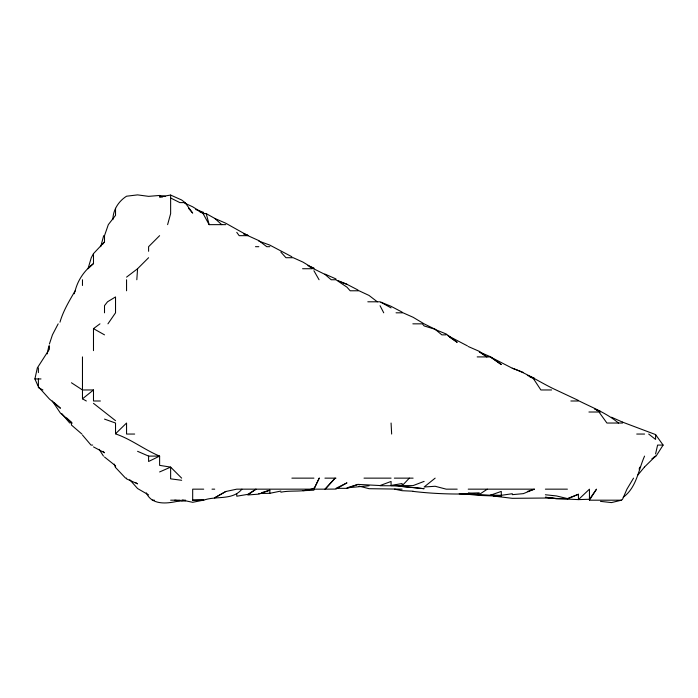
<?xml version="1.0" encoding="UTF-8"?>
<svg xmlns="http://www.w3.org/2000/svg" width="698" height="698" viewBox="0 0 698 698"><rect width="100%" height="100%" fill="white"/><g stroke="black" fill="none" stroke-linecap="round" stroke-linejoin="round"><path stroke-width="1.05" d="M192.683 500.187L203.703 500.004L192.683 500.187L192.683 489.158L203.703 489.158M136.817 279.75L137.576 268.73L148.595 257.71M112.893 219.634C112.963 210.011 118.52 201.286 126.556 196.208L137.576 194.882L148.595 196.356L159.615 195.457L165.627 196.47M47.194 353.895L48.877 345.885M37.945 385.811L34.9 378.944L37.334 367.925L49.401 349.166L49.401 345.885M655.588 453.918L657.595 445.08L663.1 445.08L656.085 456.099L651.915 458.734M644.568 456.099C638.216 470.33 636.75 487.256 623.209 497.299M100.713 246.691L103.697 235.662M167.616 224.643L170.635 213.623L170.635 195.065L159.615 196.897L159.615 195.457M59.967 322.188C63.204 310.898 69.329 300.838 75.175 290.778C77.932 279.767 84.563 270.44 93.488 263.565L93.488 253.627L104.508 241.874L104.508 235.662L108.321 224.643L115.528 215.368L115.528 208.309M49.401 344.009L52.437 334.857L58.17 323.837M74.154 293.779L75.175 290.778M639.08 469.126L639.926 467.119M313.917 489.158L319.239 478.139L313.917 489.158L325.259 489.158L335.145 478.139L324.936 489.158L335.965 489.071L346.985 482.841L336.881 487.867M93.488 253.627L91.272 257.71L88.027 268.73L93.488 263.565M633.54 478.139L626.935 489.158L622.52 499.332L621.447 500.187L611.5 502.586L600.481 501.373M621.447 500.187L589.452 500.187L596.52 489.158L589.452 499.262L578.433 499.611L545.374 498.032L512.306 498.328L493.268 496.016M107.946 323.837L115.528 312.817L115.528 296.938L107.527 301.798L104.508 305.645L104.508 312.817M102.615 244.283L104.508 241.874M637.893 474.989L644.402 467.119M409.333 478.139L402.092 485.791L380.044 485.738M159.615 235.662L148.595 246.691L148.595 251.297M644.568 466.945L655.588 456.099L653.886 457.19M181.663 478.139L170.635 467.119L159.615 465.357L159.615 456.099C144.477 449.8 131.468 439.4 115.999 434.051L115.528 433.772L126.556 423.032L126.556 434.051L134.662 434.051M203.703 500.169C216.214 495.632 232.495 500.693 241.918 489.158M86.343 400.992L82.469 398.837L93.488 389.964L93.488 400.992L100.39 400.992M435.151 478.139L424.131 487.003L435.151 486.27L446.179 489.158L457.199 489.158M126.556 277.132L137.576 268.73M93.488 350.632L93.488 328.645L99.962 323.837M473.227 493.591L468.218 493.32L479.238 494.507L487.309 489.158M313.917 488.164C303.595 492.675 291.738 489.926 280.858 492.212M225.742 491.523L214.722 497.805L225.742 491.523L236.77 489.158L312.181 489.158L302.897 490.703L313.917 490.179M159.615 471.953L170.635 467.119L170.635 478.139M567.413 498.974L578.433 494.263L578.433 499.611L589.452 489.158L589.452 500.187M468.218 489.158L534.345 489.158L523.326 493.643L512.306 494.655L512.306 493.713L501.286 495.336L490.266 495.091M578.433 494.263L567.413 498.573L556.393 498.721L545.374 497.255L556.393 498.477L567.413 498.573L556.393 495.929L545.374 494.76M424.131 481.384L413.111 485.59L391.072 485.634M395.077 485.45L402.092 485.782L402.092 483.522L391.072 485.45L391.072 481.454L380.044 485.546L358.004 484.395L346.985 488.356L335.965 488.321M258.81 493.53L269.829 493.312L269.829 490.179L258.81 494.123L247.79 494.978L256.07 489.158L247.79 494.367L236.77 496.217L236.77 493.94M527.339 491.505L534.345 489.158M358.004 484.395L346.985 487.841L369.024 485.773M261.82 492.622L269.829 490.179M269.829 493.312L280.858 491.06M203.301 500.187L192.683 502.298L182.553 500.187M179.656 500.789C168.253 503.52 152.103 505.945 146.301 492.849M185.598 500.78L181.663 501.173L174.788 500.187M468.218 493.216L479.238 492.84M188.46 208.257L192.683 213.099L185.092 202.603L179.866 202.603L170.635 197.996M199.113 211.459L203.703 213.623L206.224 213.623L214.722 218.378L221.737 224.643M203.109 213.623L209.138 224.643L225.742 224.643M247.79 235.662L239.187 235.662L236.77 232.355M255.494 246.691L258.81 246.691M269.829 246.691L266.758 246.691L258.81 240.601L247.912 235.662M302.574 268.73L312.311 268.73M367.811 301.798L380.044 301.798L391.072 307.888M396.045 312.817L403.034 312.817L413.111 317.276L424.096 323.837L435.151 329.29L441.834 334.857L446.179 334.857M412.841 323.837L422.342 323.837L424.131 325.931L435.151 329.29M477.188 356.905L490.266 356.905L512.306 368.23C527.732 373.631 541.22 383.185 556.07 389.964L578.433 400.451M34.9 378.944L40.999 378.944M93.488 389.964L82.469 389.964L71.44 382.766M551.621 389.964L540.88 389.964L533.621 378.944M570.868 400.992L578.433 400.992M588.929 412.012L598.971 412.012L606.92 423.032L622.52 423.032L622.52 422.116L611.5 417.221M71.44 423.032L72.304 423.032M81.884 434.051L71.44 425.038L71.44 422.412L66.72 417.954M636.733 434.051L644.568 434.051M92.66 445.08L90.993 445.08L82.469 435.046M148.595 456.099L159.615 456.099L148.595 461.5L148.595 456.099L137.576 451.318M291.877 478.139L313.917 478.139M324.936 478.139L335.965 478.139M364.016 478.139L391.072 478.139M394.335 478.139L413.111 478.139M212.009 489.158L214.722 489.158M402.092 489.158L369.024 488.696L359.008 486.096M545.374 489.158L567.413 489.158M152.286 500.187L154.38 500.187M170.635 500.187L180.145 500.187M181.663 500.187L185.598 500.187M464.214 493.844L468.218 493.922C449.835 494.332 431.373 493.538 413.111 491.401M459.205 493.818L479.238 494.673M159.615 196.897L162.625 197.011M413.111 491.209L402.092 490.694L394.562 489.158M477.24 493.818L479.238 493.922M394.073 485.45L402.092 485.93L397.083 485.459M496.278 495.894L501.286 496.226L479.238 495.414L468.218 494.341M479.238 494.507L490.266 495.266L501.286 491.418L501.286 495.336M170.635 478.845L181.663 480.285M663.1 445.08L655.588 434.584L622.52 422.116M104.508 419.105L115.528 423.032L115.528 433.772M243.785 233.734L247.79 235.182M195.684 209.522L203.703 212.428M258.81 241.098L269.829 245.103L291.877 256.751M340.973 282.114L346.985 284.313L358.004 290.028M512.306 368.212L523.326 372.444M594.469 409.045L600.481 411.41M527.339 375.411L534.345 378.168M243.785 233.978L247.79 235.566L225.742 223.22L214.722 218.404M307.905 265.659L313.917 268.041M435.151 329.5L446.179 333.976L457.199 342.334L449.564 337.16M381.047 302.208L391.072 306.317L402.092 312.111M337.963 280.579L346.985 284.313M479.238 351.879L490.266 356.678M468.218 346.505L479.238 351.321L486.925 356.905L480.093 352.438M579.174 400.992C592.576 407.667 606.981 413.364 618.472 423.032M324.936 274.087L335.965 278.938M596.807 410.372L600.481 412.012M170.635 195.065L181.663 200.003L185.092 202.603M309.327 266.627L324.936 274.384L331.201 279.75L335.965 279.75L346.985 287.183L350.178 290.778L359.042 290.778L369.024 295.437L377.304 301.798M184.455 203.022L192.683 206.809L203.703 213.623M529.756 376.815L534.345 378.944M448.011 335.747L467.433 345.885M42.91 389.964L38.381 387.608L38.381 378.944M93.488 446.903L104.508 452.758L103.034 451.362M148.595 494.908L137.576 488.539L129.776 479.744M93.488 328.645L104.508 334.857M313.917 268.73L302.897 262.064L293.204 257.71L285.953 257.71L280.858 252.083M135.726 482.693L137.576 483.827L126.556 478.898L126.556 478.139L125.57 478.139L115.528 467.468M490.266 356.905L501.286 364.574L490.659 356.905M648.695 434.051L655.588 439.443L655.588 434.584M93.488 403.339L115.528 420.685M104.508 457.007L115.528 465.784L115.528 467.119M53.955 402.441L60.421 408.234L49.401 398.994L38.381 386.788M61.756 413.582L69.721 423.032L71.44 422.412L60.421 413.12L52.333 400.992M99.107 449.311L103.461 456.099M313.917 270.719L319.056 279.75M380.044 305.724L383.743 312.817M114.271 464.109L115.257 467.119M206.224 213.623L209.138 224.643M391.072 423.032L391.657 434.051M126.556 279.75L126.556 290.778M82.469 279.75L82.469 285.491M82.469 356.905L82.469 398.837M38.381 367.925L38.381 372.619M413.111 487.501L402.092 486.497L424.131 488.705L413.111 487.501"/></g></svg>
